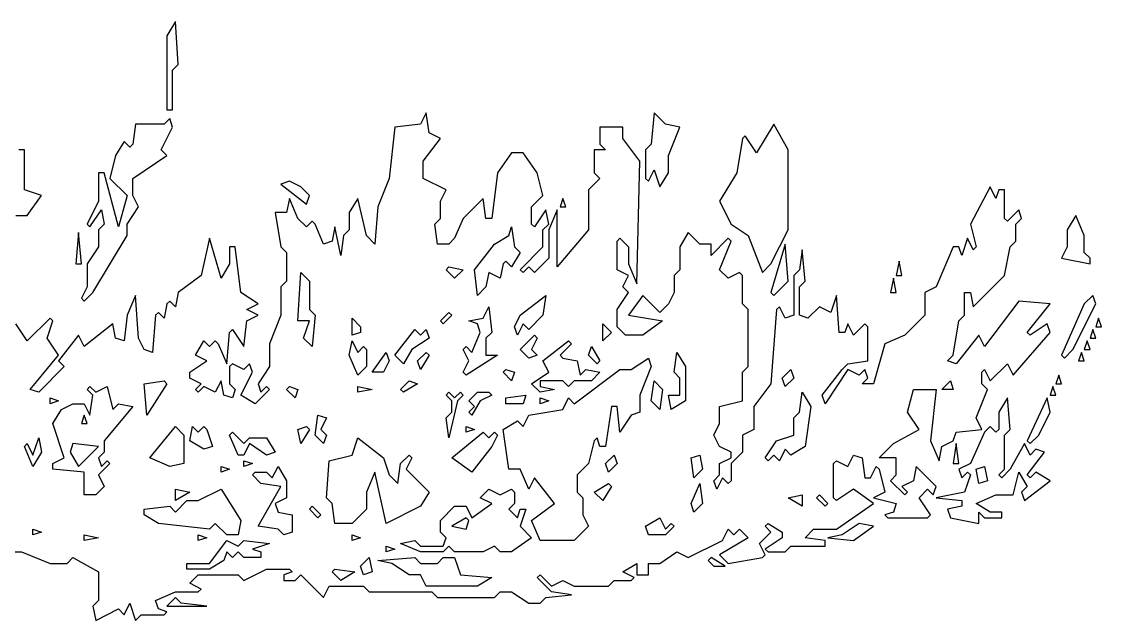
# Model space of a CAD drawing. Header units: millimetres. Extents: x -1861 to 1860, y -2 to 9002.
# Drawn here: x 1026 to 1860, y 3692 to 4154 of the extents above; entities that cross this region are included whole.
import ezdxf

# ---------------------------------------------------------------- set-up
doc = ezdxf.new("R2010")
doc.units = ezdxf.units.MM
doc.layers.add('ALMOND-DRAW-PROFILE', color=7, linetype='Continuous', lineweight=25)

msp = doc.modelspace()

# ---------------------------------------------------------------- linework, layer by layer
at = {"layer": 'ALMOND-DRAW-PROFILE'}
for points in [[(1137.9, 4086.11), (1142.3, 4086.11), (1142.3, 4116.93), (1146.7, 4121.33), (1144.5, 4154.35), (1137.9, 4143.35)], [(1518.77, 4026.66), (1525.37, 4037.67), (1525.37, 4050.88), (1534.18, 4072.9), (1523.17, 4075.1), (1514.36, 4083.9), (1512.16, 4059.69), (1507.76, 4055.28), (1507.76, 4033.27), (1509.96, 4031.07), (1514.36, 4039.87)], [(1071.85, 3940.8), (1074.05, 3938.6), (1080.66, 3945.21), (1107.07, 3989.24), (1107.07, 3998.04), (1115.88, 4011.25), (1111.48, 4020.06), (1111.48, 4033.27), (1137.9, 4050.88), (1133.49, 4055.28), (1142.3, 4072.9), (1140.1, 4079.5), (1135.69, 4075.1), (1113.68, 4075.1), (1111.48, 4059.69), (1109.28, 4057.49), (1104.87, 4061.89), (1098.27, 4050.88), (1093.87, 4033.27), (1107.07, 4020.06), (1100.47, 3995.84), (1089.46, 4037.67), (1085.06, 4037.67), (1085.06, 4015.66), (1076.25, 3998.04), (1078.45, 3995.84), (1087.26, 4009.05), (1089.46, 3998.04), (1085.06, 3993.64), (1085.06, 3980.43), (1076.25, 3967.22), (1076.25, 3949.61)], [(1598.02, 3960.62), (1604.63, 3967.22), (1617.84, 3993.64), (1617.84, 4055.28), (1606.83, 4075.1), (1593.62, 4053.08), (1584.81, 4066.29), (1582.61, 4064.09), (1578.21, 4037.67), (1565, 4015.66), (1573.81, 3998.04), (1587.02, 3989.24)], [(1245.77, 4013.45), (1247.97, 4020.06), (1241.37, 4026.66), (1232.56, 4031.07), (1225.96, 4028.86)], [(1441.71, 4011.25), (1446.12, 4011.25), (1443.91, 4017.86)], [(1851.2, 3967.22), (1851.2, 3971.62), (1846.8, 3976.03), (1846.8, 3989.24), (1840.2, 4004.65), (1833.59, 3993.64), (1833.59, 3980.43), (1829.19, 3971.62)], [(1067.45, 3967.22), (1071.85, 3967.22), (1069.65, 3991.44)], [(1377.87, 3943), (1375.67, 3962.82), (1391.08, 3982.63), (1402.08, 3989.24), (1404.29, 3995.84), (1406.49, 3980.43), (1410.89, 3976.03), (1404.29, 3965.02), (1399.88, 3969.42), (1397.68, 3967.22), (1395.48, 3956.21), (1386.67, 3960.62), (1384.47, 3949.61)], [(1604.63, 3945.21), (1606.83, 3943), (1617.84, 3954.01), (1615.64, 3982.63)], [(1360.25, 3956.21), (1353.65, 3962.82), (1355.85, 3965.02), (1366.86, 3962.82)], [(1701.5, 3958.41), (1705.9, 3958.41), (1703.7, 3969.42)], [(1250.18, 3903.38), (1243.57, 3909.98), (1247.97, 3923.19), (1239.17, 3923.19), (1241.37, 3960.62), (1247.97, 3954.01), (1247.97, 3932), (1252.38, 3927.59)], [(1697.09, 3945.21), (1701.5, 3945.21), (1699.3, 3956.21)], [(1408.69, 3912.18), (1406.49, 3918.79), (1410.89, 3927.59), (1430.7, 3943), (1428.5, 3927.59), (1417.5, 3916.59), (1413.09, 3920.99)], [(1829.19, 3896.77), (1831.39, 3894.57), (1837.99, 3901.17), (1855.61, 3936.4), (1853.41, 3943), (1846.8, 3936.4)], [(1369.06, 3881.36), (1366.86, 3883.56), (1371.26, 3892.37), (1366.86, 3901.17), (1369.06, 3903.38), (1373.46, 3898.97), (1380.07, 3914.38), (1377.87, 3920.99), (1371.26, 3923.19), (1382.27, 3925.39), (1386.67, 3934.2), (1388.88, 3914.38), (1384.47, 3909.98), (1384.47, 3896.77), (1393.28, 3896.77)], [(1281, 3912.18), (1281, 3925.39), (1287.6, 3918.79), (1287.6, 3914.38)], [(1351.45, 3920.99), (1349.25, 3923.19), (1355.85, 3929.79), (1358.05, 3927.59)], [(1855.61, 3918.79), (1860.01, 3918.79), (1857.81, 3925.39)], [(1320.63, 3890.17), (1314.02, 3896.77), (1329.43, 3916.59), (1333.84, 3912.18), (1338.24, 3916.59), (1340.44, 3909.98), (1327.23, 3901.17)], [(1474.74, 3907.78), (1474.74, 3920.99), (1481.34, 3914.38)], [(1851.2, 3909.98), (1855.61, 3909.98), (1853.41, 3916.59)], [(1285.4, 3881.36), (1278.8, 3896.77), (1281, 3907.78), (1285.4, 3898.97), (1289.8, 3903.38), (1292.01, 3901.17), (1292.01, 3887.96)], [(1417.5, 3894.57), (1410.89, 3901.17), (1421.9, 3912.18), (1424.1, 3909.98), (1419.7, 3901.17), (1424.1, 3896.77)], [(1426.3, 3868.15), (1419.7, 3874.76), (1432.91, 3883.56), (1428.5, 3892.37), (1448.32, 3907.78), (1450.52, 3905.58), (1441.71, 3896.77), (1443.91, 3894.57), (1454.92, 3892.37), (1457.12, 3881.36), (1461.53, 3885.76), (1472.53, 3883.56), (1465.93, 3876.96), (1452.72, 3876.96), (1448.32, 3872.55), (1443.91, 3876.96), (1426.3, 3876.96), (1426.3, 3872.55), (1437.31, 3870.35)], [(1846.8, 3901.17), (1851.2, 3901.17), (1849, 3907.78)], [(1296.41, 3883.56), (1307.42, 3898.97), (1309.62, 3892.37), (1305.22, 3883.56)], [(1333.84, 3885.76), (1331.63, 3892.37), (1338.24, 3898.97), (1340.44, 3896.77)], [(1470.33, 3890.17), (1463.73, 3896.77), (1465.93, 3903.38), (1472.53, 3892.37)], [(1527.57, 3854.94), (1525.37, 3865.95), (1534.18, 3865.95), (1534.18, 3879.16), (1529.78, 3883.56), (1531.98, 3898.97), (1538.58, 3887.96), (1538.58, 3861.55)], [(1842.4, 3892.37), (1846.8, 3892.37), (1844.6, 3898.97)], [(1426.3, 3753.67), (1419.7, 3769.08), (1437.31, 3782.29), (1421.9, 3802.1), (1417.5, 3793.3), (1410.89, 3808.71), (1402.08, 3808.71), (1397.68, 3839.53), (1408.69, 3846.14), (1413.09, 3841.73), (1417.5, 3850.54), (1443.91, 3854.94), (1448.32, 3863.75), (1452.72, 3859.34), (1487.95, 3885.76), (1496.75, 3885.76), (1509.96, 3894.57), (1512.16, 3887.96), (1503.36, 3865.95), (1503.36, 3852.74), (1496.75, 3850.54), (1487.95, 3837.33), (1485.74, 3857.14), (1481.34, 3857.14), (1476.94, 3826.32), (1472.53, 3826.32), (1470.33, 3832.93), (1468.13, 3830.72), (1463.73, 3813.11), (1454.92, 3804.31), (1454.92, 3791.1), (1459.33, 3786.69), (1459.33, 3773.48), (1463.73, 3764.68), (1452.72, 3753.67)], [(1404.29, 3876.96), (1397.68, 3883.56), (1399.88, 3885.76), (1406.49, 3883.56)], [(1615.64, 3872.55), (1613.43, 3879.16), (1620.04, 3885.76), (1622.24, 3879.16)], [(1824.79, 3874.76), (1829.19, 3874.76), (1826.99, 3881.36)], [(1074.05, 3788.89), (1074.05, 3806.51), (1049.83, 3808.71), (1049.83, 3813.11), (1058.64, 3817.51), (1049.83, 3843.93), (1056.44, 3854.94), (1065.24, 3859.34), (1074.05, 3859.34), (1078.45, 3850.54), (1080.66, 3865.95), (1076.25, 3870.35), (1078.45, 3872.55), (1082.86, 3868.15), (1091.66, 3872.55), (1096.07, 3854.94), (1100.47, 3859.34), (1111.48, 3857.14), (1089.46, 3830.72), (1089.46, 3821.92), (1085.06, 3817.51), (1087.26, 3810.91), (1091.66, 3815.31), (1093.87, 3813.11), (1085.06, 3804.31), (1089.46, 3795.5), (1082.86, 3788.89)], [(1122.49, 3850.54), (1120.28, 3874.76), (1135.69, 3876.96), (1137.9, 3874.76)], [(1236.97, 3863.75), (1230.36, 3870.35), (1232.56, 3872.55), (1239.17, 3870.35)], [(1285.4, 3868.15), (1285.4, 3872.55), (1296.41, 3870.35)], [(1320.63, 3868.15), (1318.42, 3870.35), (1325.03, 3876.96), (1331.63, 3874.76)], [(1518.77, 3854.94), (1512.16, 3861.55), (1514.36, 3876.96), (1520.97, 3870.35)], [(1736.72, 3870.35), (1743.33, 3876.96), (1745.53, 3870.35)], [(1820.38, 3865.95), (1824.79, 3865.95), (1822.58, 3872.55)], [(1047.63, 3859.34), (1047.63, 3863.75), (1054.24, 3861.55)], [(1355.85, 3832.93), (1353.65, 3848.34), (1358.05, 3852.74), (1358.05, 3861.55), (1353.65, 3865.95), (1355.85, 3868.15), (1360.25, 3863.75), (1364.66, 3868.15), (1366.86, 3865.95), (1362.46, 3861.55)], [(1373.46, 3850.54), (1371.26, 3852.74), (1375.67, 3857.14), (1371.26, 3861.55), (1377.87, 3868.15), (1386.67, 3868.15), (1388.88, 3865.95), (1380.07, 3861.55)], [(1399.88, 3859.34), (1399.88, 3863.75), (1415.29, 3865.95), (1413.09, 3859.34)], [(1426.3, 3859.34), (1426.3, 3863.75), (1432.91, 3861.55)], [(1602.43, 3815.31), (1600.23, 3817.51), (1609.03, 3830.72), (1622.24, 3835.13), (1622.24, 3848.34), (1626.64, 3852.74), (1628.85, 3868.15), (1635.45, 3857.14), (1631.05, 3826.32), (1620.04, 3819.72), (1615.64, 3824.12), (1611.23, 3815.31), (1606.83, 3819.72)], [(1765.34, 3766.88), (1765.34, 3775.68), (1769.75, 3771.28), (1782.96, 3771.28), (1782.96, 3775.68), (1774.15, 3775.68), (1763.14, 3782.29), (1778.55, 3788.89), (1791.76, 3788.89), (1796.16, 3806.51), (1802.77, 3795.5), (1798.37, 3791.1), (1800.57, 3784.49), (1820.38, 3799.9), (1809.37, 3806.51), (1804.97, 3802.1), (1802.77, 3804.31), (1815.98, 3821.92), (1809.37, 3824.12), (1804.97, 3819.72), (1800.57, 3828.52), (1789.56, 3808.71), (1782.96, 3802.1), (1780.75, 3804.31), (1785.16, 3808.71), (1785.16, 3835.13), (1789.56, 3839.53), (1787.36, 3863.75), (1780.75, 3852.74), (1780.75, 3839.53), (1778.55, 3837.33), (1774.15, 3841.73), (1769.75, 3837.33), (1758.74, 3813.11), (1749.93, 3808.71), (1752.13, 3802.1), (1756.54, 3806.51), (1758.74, 3804.31), (1754.33, 3791.1), (1732.32, 3786.69), (1752.13, 3784.49), (1752.13, 3780.09), (1741.13, 3777.89), (1743.33, 3771.28)], [(1802.77, 3830.72), (1804.97, 3828.52), (1811.58, 3835.13), (1820.38, 3852.74), (1818.18, 3863.75)], [(1071.85, 3843.93), (1076.25, 3843.93), (1074.05, 3850.54)], [(1258.98, 3828.52), (1252.38, 3835.13), (1254.58, 3850.54), (1261.18, 3848.34), (1256.78, 3839.53), (1261.18, 3835.13)], [(1140.1, 3810.91), (1124.69, 3817.51), (1144.5, 3841.73), (1151.11, 3835.13), (1151.11, 3813.11)], [(1166.52, 3824.12), (1155.51, 3830.72), (1157.71, 3841.73), (1162.11, 3837.33), (1166.52, 3841.73), (1168.72, 3839.53), (1173.12, 3826.32)], [(1241.37, 3828.52), (1239.17, 3839.53), (1245.77, 3841.73), (1247.97, 3839.53)], [(1369.06, 3837.33), (1369.06, 3841.73), (1375.67, 3839.53)], [(1034.42, 3810.91), (1027.82, 3826.32), (1030.02, 3828.52), (1034.42, 3819.72), (1038.83, 3832.93), (1041.03, 3821.92)], [(1192.94, 3819.72), (1186.33, 3835.13), (1188.53, 3837.33), (1197.34, 3828.52), (1201.74, 3832.93), (1214.95, 3832.93), (1221.56, 3821.92), (1214.95, 3819.72), (1201.74, 3828.52), (1197.34, 3819.72)], [(1267.79, 3766.88), (1265.59, 3782.29), (1261.18, 3786.69), (1263.39, 3815.31), (1281, 3819.72), (1285.4, 3832.93), (1305.22, 3817.51), (1309.62, 3804.31), (1316.22, 3797.7), (1318.42, 3813.11), (1325.03, 3819.72), (1327.23, 3817.51), (1322.83, 3808.71), (1340.44, 3791.1), (1333.84, 3780.09), (1307.42, 3766.88), (1298.61, 3806.51), (1292.01, 3791.1), (1292.01, 3777.89), (1281, 3766.88)], [(1373.46, 3806.51), (1358.05, 3817.51), (1382.27, 3837.33), (1386.67, 3832.93), (1391.08, 3837.33), (1393.28, 3835.13), (1388.88, 3826.32)], [(1069.65, 3810.91), (1085.06, 3826.32), (1065.24, 3828.52), (1063.04, 3821.92)], [(1745.53, 3813.11), (1749.93, 3813.11), (1747.73, 3828.52)], [(1197.34, 3810.91), (1197.34, 3815.31), (1203.94, 3813.11)], [(1479.14, 3806.51), (1476.94, 3813.11), (1483.54, 3819.72), (1485.74, 3813.11)], [(1545.19, 3802.1), (1542.98, 3817.51), (1549.59, 3819.72), (1551.79, 3808.71)], [(1179.73, 3806.51), (1179.73, 3810.91), (1186.33, 3808.71)], [(1228.16, 3758.07), (1223.76, 3762.48), (1208.35, 3764.68), (1225.96, 3795.5), (1210.55, 3797.7), (1203.94, 3804.31), (1206.15, 3806.51), (1214.95, 3806.51), (1219.35, 3802.1), (1223.76, 3810.91), (1230.36, 3799.9), (1230.36, 3786.69), (1221.56, 3782.29), (1223.76, 3775.68), (1234.77, 3773.48), (1234.77, 3760.27)], [(1765.34, 3797.7), (1763.14, 3808.71), (1769.75, 3810.91), (1771.95, 3799.9)], [(1474.74, 3784.49), (1468.13, 3791.1), (1479.14, 3797.7), (1481.34, 3795.5)], [(1545.19, 3775.68), (1542.98, 3782.29), (1549.59, 3797.7), (1551.79, 3782.29)], [(1184.13, 3758.07), (1175.32, 3766.88), (1170.92, 3762.48), (1131.29, 3766.88), (1120.28, 3773.48), (1120.28, 3777.89), (1140.1, 3780.09), (1144.5, 3775.68), (1153.31, 3784.49), (1162.11, 3784.49), (1179.73, 3793.3), (1195.14, 3769.08), (1192.94, 3758.07)], [(1144.5, 3784.49), (1144.5, 3793.3), (1155.51, 3791.1)], [(1333.84, 3744.86), (1318.42, 3751.47), (1329.43, 3753.67), (1333.84, 3749.27), (1351.45, 3749.27), (1353.65, 3755.87), (1349.25, 3760.27), (1349.25, 3769.08), (1360.25, 3780.09), (1369.06, 3780.09), (1373.46, 3771.28), (1388.88, 3782.29), (1380.07, 3786.69), (1386.67, 3793.3), (1395.48, 3788.89), (1404.29, 3793.3), (1406.49, 3791.1), (1406.49, 3782.29), (1402.08, 3777.89), (1408.69, 3771.28), (1410.89, 3777.89), (1415.29, 3777.89), (1410.89, 3764.68), (1419.7, 3755.87), (1404.29, 3744.86), (1395.48, 3744.86), (1391.08, 3749.27), (1382.27, 3744.86), (1360.25, 3744.86), (1355.85, 3749.27), (1351.45, 3744.86)], [(1628.85, 3780.09), (1617.84, 3786.69), (1628.85, 3788.89)], [(1646.46, 3780.09), (1639.85, 3786.69), (1642.06, 3788.89), (1648.66, 3782.29)], [(1254.58, 3771.28), (1247.97, 3777.89), (1250.18, 3780.09), (1256.78, 3773.48)], [(1358.05, 3764.68), (1369.06, 3762.48), (1371.26, 3769.08), (1369.06, 3771.28)], [(1509.96, 3758.07), (1507.76, 3764.68), (1518.77, 3771.28), (1523.17, 3762.48), (1527.57, 3766.88), (1529.78, 3764.68), (1523.17, 3758.07)], [(1648.66, 3755.87), (1668.47, 3753.67), (1683.88, 3764.68), (1672.88, 3766.88), (1659.67, 3758.07)], [(1034.42, 3758.07), (1034.42, 3762.48), (1041.03, 3760.27)], [(1074.05, 3753.67), (1074.05, 3758.07), (1085.06, 3755.87)], [(1162.11, 3753.67), (1162.11, 3758.07), (1168.72, 3755.87)], [(1281, 3753.67), (1281, 3758.07), (1287.6, 3755.87)], [(1153.31, 3731.65), (1153.31, 3736.06), (1170.92, 3736.06), (1184.13, 3753.67), (1192.94, 3749.27), (1197.34, 3753.67), (1217.15, 3751.47), (1203.94, 3747.06), (1210.55, 3744.86), (1210.55, 3740.46), (1197.34, 3740.46), (1192.94, 3744.86), (1188.53, 3740.46), (1184.13, 3744.86), (1181.93, 3738.26), (1170.92, 3731.65)], [(1307.42, 3744.86), (1307.42, 3749.27), (1314.02, 3747.06)], [(1289.8, 3727.25), (1287.6, 3733.86), (1294.21, 3740.46), (1296.41, 3729.45)], [(1338.24, 3718.44), (1333.84, 3727.25), (1325.03, 3727.25), (1311.82, 3736.06), (1300.81, 3738.26), (1329.43, 3740.46), (1333.84, 3736.06), (1347.05, 3736.06), (1351.45, 3740.46), (1360.25, 3740.46), (1364.66, 3727.25), (1388.88, 3725.05), (1377.87, 3718.44)], [(1560.6, 3733.86), (1569.4, 3733.86), (1558.4, 3740.46), (1556.19, 3738.26)], [(1272.19, 3722.85), (1265.59, 3729.45), (1267.79, 3731.65), (1283.2, 3729.45)], [(1137.9, 3703.03), (1168.72, 3703.03), (1148.9, 3705.23), (1144.5, 3709.64)]]:
    msp.add_lwpolyline(points, close=True, dxfattribs=at)
for points in [[(1008, 3744.86), (1025.62, 3744.86), (1047.63, 3736.06), (1060.84, 3736.06), (1065.24, 3740.46), (1085.06, 3729.45), (1085.06, 3707.44), (1080.66, 3703.03), (1082.86, 3692.03), (1100.47, 3700.83), (1104.87, 3696.43), (1109.28, 3705.23), (1113.68, 3692.03), (1118.08, 3696.43), (1135.69, 3696.43), (1137.9, 3698.63), (1131.29, 3700.83), (1129.09, 3707.44), (1144.5, 3714.04), (1162.11, 3714.04), (1164.32, 3716.24), (1155.51, 3720.65), (1162.11, 3727.25), (1192.94, 3727.25), (1197.34, 3722.85), (1214.95, 3731.65), (1232.56, 3731.65), (1234.77, 3729.45), (1228.16, 3727.25), (1228.16, 3722.85), (1236.97, 3722.85), (1241.37, 3727.25), (1258.98, 3709.64), (1263.39, 3718.44), (1289.8, 3718.44), (1294.21, 3714.04), (1342.64, 3714.04), (1347.05, 3709.64), (1391.08, 3709.64), (1395.48, 3714.04), (1404.29, 3714.04), (1417.5, 3705.23), (1426.3, 3705.23), (1430.7, 3709.64), (1450.52, 3711.84), (1435.11, 3714.04), (1424.1, 3725.05), (1426.3, 3727.25), (1435.11, 3718.44), (1443.91, 3722.85), (1452.72, 3718.44), (1479.14, 3718.44), (1483.54, 3722.85), (1496.75, 3722.85), (1498.95, 3725.05), (1490.15, 3729.45), (1501.15, 3736.06), (1501.15, 3727.25), (1509.96, 3727.25), (1509.96, 3736.06), (1518.77, 3736.06), (1531.98, 3744.86), (1540.78, 3740.46), (1567.2, 3753.67), (1571.6, 3762.48), (1576.01, 3758.07), (1580.41, 3762.48), (1587.02, 3755.87), (1565, 3742.66), (1571.6, 3736.06), (1598.02, 3740.46), (1600.23, 3742.66), (1595.82, 3751.47), (1604.63, 3760.27), (1600.23, 3764.68), (1602.43, 3766.88), (1613.43, 3760.27), (1613.43, 3755.87), (1600.23, 3747.06), (1602.43, 3744.86), (1615.64, 3744.86), (1620.04, 3749.27), (1646.46, 3749.27), (1646.46, 3753.67), (1631.05, 3755.87), (1637.65, 3762.48), (1655.26, 3762.48), (1683.88, 3782.29), (1668.47, 3793.3), (1655.26, 3784.49), (1653.06, 3786.69), (1653.06, 3813.11), (1655.26, 3815.31), (1664.07, 3810.91), (1668.47, 3819.72), (1675.08, 3817.51), (1677.28, 3802.1), (1681.68, 3802.1), (1686.09, 3810.91), (1688.29, 3808.71), (1692.69, 3791.1), (1683.88, 3786.69), (1701.5, 3782.29), (1699.3, 3775.68), (1692.69, 3773.48), (1694.89, 3771.28), (1725.71, 3771.28), (1727.92, 3773.48), (1719.11, 3786.69), (1725.71, 3793.3), (1730.12, 3788.89), (1732.32, 3795.5), (1716.91, 3810.91), (1714.71, 3799.9), (1705.9, 3795.5), (1710.3, 3791.1), (1708.1, 3788.89), (1697.09, 3799.9), (1701.5, 3804.31), (1701.5, 3817.51), (1688.29, 3817.51), (1699.3, 3828.52), (1719.11, 3839.53), (1710.3, 3852.74), (1714.71, 3870.35), (1732.32, 3870.35), (1727.92, 3830.72), (1734.52, 3815.31), (1736.72, 3826.32), (1745.53, 3830.72), (1747.73, 3837.33), (1767.54, 3839.53), (1763.14, 3848.34), (1771.95, 3870.35), (1767.54, 3874.76), (1767.54, 3883.56), (1769.75, 3885.76), (1774.15, 3876.96), (1787.36, 3890.17), (1791.76, 3881.36), (1820.38, 3914.38), (1818.18, 3920.99), (1804.97, 3912.18), (1802.77, 3914.38), (1820.38, 3936.4), (1796.16, 3938.6), (1769.75, 3903.38), (1765.34, 3912.18), (1747.73, 3890.17), (1741.13, 3892.37), (1745.53, 3896.77), (1749.93, 3923.19), (1754.33, 3927.59), (1754.33, 3945.21), (1758.74, 3945.21), (1760.94, 3934.2), (1785.16, 3958.41), (1789.56, 3980.43), (1793.96, 3984.83), (1793.96, 3998.04), (1798.37, 4002.45), (1796.16, 4009.05), (1787.36, 4000.24), (1785.16, 4002.45), (1785.16, 4024.46), (1780.75, 4024.46), (1778.55, 4017.86), (1774.15, 4026.66), (1758.74, 3998.04), (1763.14, 3980.43), (1760.94, 3978.23), (1756.54, 3987.04), (1752.13, 3973.83), (1749.93, 3980.43), (1745.53, 3980.43), (1732.32, 3949.61), (1723.51, 3945.21), (1723.51, 3927.59), (1708.1, 3912.18), (1692.69, 3905.58), (1683.88, 3874.76), (1675.08, 3874.76), (1679.48, 3879.16), (1677.28, 3885.76), (1672.88, 3881.36), (1664.07, 3885.76), (1646.46, 3859.34), (1644.26, 3865.95), (1659.67, 3885.76), (1664.07, 3890.17), (1679.48, 3892.37), (1679.48, 3918.79), (1677.28, 3920.99), (1668.47, 3912.18), (1664.07, 3920.99), (1661.87, 3914.38), (1657.47, 3914.38), (1655.26, 3943), (1650.86, 3929.79), (1642.06, 3934.2), (1633.25, 3925.39), (1626.64, 3927.59), (1626.64, 3949.61), (1631.05, 3954.01), (1628.85, 3978.23), (1626.64, 3962.82), (1622.24, 3958.41), (1622.24, 3927.59), (1615.64, 3925.39), (1611.23, 3934.2), (1609.03, 3932), (1604.63, 3874.76), (1591.42, 3857.14), (1591.42, 3839.53), (1582.61, 3835.13), (1582.61, 3821.92), (1573.81, 3813.11), (1573.81, 3799.9), (1571.6, 3797.7), (1567.2, 3802.1), (1562.8, 3793.3), (1560.6, 3799.9), (1565, 3804.31), (1565, 3813.11), (1573.81, 3817.51), (1573.81, 3821.92), (1565, 3826.32), (1560.6, 3835.13), (1565, 3843.93), (1565, 3857.14), (1582.61, 3861.55), (1582.61, 3883.56), (1587.02, 3887.96), (1587.02, 3932), (1582.61, 3936.4), (1582.61, 3958.41), (1580.41, 3960.62), (1571.6, 3956.21), (1565, 3962.82), (1573.81, 3984.83), (1571.6, 3987.04), (1558.4, 3973.83), (1558.4, 3982.63), (1549.59, 3982.63), (1540.78, 3991.44), (1534.18, 3980.43), (1534.18, 3962.82), (1529.78, 3958.41), (1529.78, 3945.21), (1525.37, 3936.4), (1518.77, 3929.79), (1505.56, 3943), (1494.55, 3927.59), (1520.97, 3923.19), (1505.56, 3912.18), (1492.35, 3912.18), (1485.74, 3918.79), (1485.74, 3932), (1494.55, 3945.21), (1490.15, 3949.61), (1494.55, 3958.41), (1485.74, 3962.82), (1485.74, 3984.83), (1487.95, 3987.04), (1494.55, 3980.43), (1494.55, 3967.22), (1501.15, 3951.81), (1503.36, 4046.48), (1490.15, 4064.09), (1490.15, 4072.9), (1472.53, 4072.9), (1472.53, 4059.69), (1476.94, 4055.28), (1468.13, 4055.28), (1468.13, 4037.67), (1472.53, 4033.27), (1463.73, 4024.46), (1463.73, 3993.64), (1439.51, 3965.02), (1439.51, 4009.05), (1432.91, 3993.64), (1432.91, 3971.62), (1421.9, 3960.62), (1417.5, 3965.02), (1413.09, 3960.62), (1410.89, 3962.82), (1428.5, 3980.43), (1428.5, 3993.64), (1432.91, 3998.04), (1430.7, 4009.05), (1421.9, 3995.84), (1419.7, 3998.04), (1419.7, 4011.25), (1428.5, 4020.06), (1424.1, 4037.67), (1413.09, 4053.08), (1404.29, 4053.08), (1393.28, 4037.67), (1388.88, 4002.45), (1384.47, 4002.45), (1382.27, 4017.86), (1366.86, 4002.45), (1360.25, 3987.04), (1355.85, 3982.63), (1347.05, 3982.63), (1344.84, 3998.04), (1349.25, 4002.45), (1349.25, 4015.66), (1353.65, 4024.46), (1336.04, 4033.27), (1336.04, 4046.48), (1349.25, 4064.09), (1340.44, 4068.49), (1338.24, 4083.9), (1333.84, 4075.1), (1314.02, 4072.9), (1309.62, 4033.27), (1300.81, 4011.25), (1298.61, 3982.63), (1292.01, 3989.24), (1285.4, 4017.86), (1278.8, 4006.85), (1278.8, 3993.64), (1274.39, 3989.24), (1272.19, 3973.83), (1267.79, 3995.84), (1265.59, 3984.83), (1258.98, 3982.63), (1252.38, 3998.04), (1250.18, 4000.24), (1245.77, 3995.84), (1239.17, 4002.45), (1232.56, 4017.86), (1230.36, 4006.85), (1221.56, 4006.85), (1225.96, 3980.43), (1230.36, 3976.03), (1230.36, 3954.01), (1225.96, 3949.61), (1225.96, 3927.59), (1217.15, 3905.58), (1217.15, 3887.96), (1208.35, 3874.76), (1210.55, 3868.15), (1214.95, 3872.55), (1217.15, 3870.35), (1206.15, 3859.34), (1195.14, 3865.95), (1203.94, 3883.56), (1201.74, 3890.17), (1197.34, 3885.76), (1188.53, 3890.17), (1186.33, 3887.96), (1186.33, 3874.76), (1190.73, 3870.35), (1188.53, 3863.75), (1181.93, 3865.95), (1179.73, 3876.96), (1175.32, 3868.15), (1166.52, 3872.55), (1162.11, 3868.15), (1159.91, 3870.35), (1164.32, 3874.76), (1155.51, 3879.16), (1155.51, 3883.56), (1168.72, 3892.37), (1159.91, 3896.77), (1166.52, 3907.78), (1170.92, 3903.38), (1175.32, 3907.78), (1177.52, 3905.58), (1184.13, 3890.17), (1186.33, 3914.38), (1188.53, 3916.59), (1197.34, 3903.38), (1199.54, 3923.19), (1208.35, 3927.59), (1199.54, 3932), (1208.35, 3936.4), (1195.14, 3945.21), (1190.73, 3980.43), (1186.33, 3980.43), (1186.33, 3967.22), (1179.73, 3956.21), (1170.92, 3987.04), (1164.32, 3958.41), (1146.7, 3945.21), (1144.5, 3934.2), (1140.1, 3938.6), (1137.9, 3936.4), (1135.69, 3925.39), (1131.29, 3929.79), (1129.09, 3927.59), (1126.89, 3898.97), (1120.28, 3901.17), (1115.88, 3909.98), (1113.68, 3943), (1107.07, 3927.59), (1104.87, 3907.78), (1098.27, 3909.98), (1096.07, 3920.99), (1074.05, 3903.38), (1069.65, 3912.18), (1054.24, 3892.37), (1058.64, 3887.96), (1038.83, 3868.15), (1032.22, 3870.35), (1054.24, 3896.77), (1045.43, 3909.98), (1049.83, 3923.19), (1047.63, 3925.39), (1030.02, 3907.78), (1021.21, 3920.99)], [(1021.21, 4004.65), (1030.02, 4004.65), (1041.03, 4020.06), (1027.82, 4024.46), (1027.82, 4055.28), (1023.42, 4055.28)]]:
    msp.add_lwpolyline(points, dxfattribs=at)

doc.saveas('drawing.dxf')
